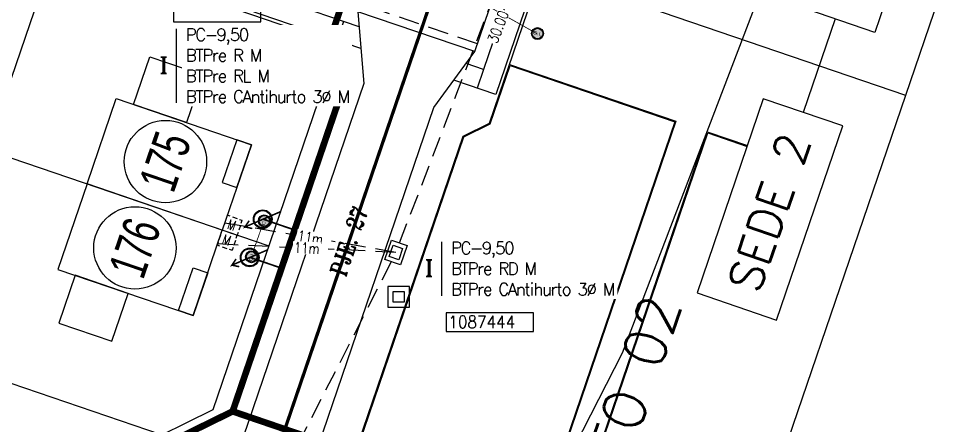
# Model space of a CAD drawing. Extents: x 0 to 336586, y 0 to 6284468.
# Drawn here: x 335235.4 to 335291.8, y 6277654.4 to 6277679.1 of the extents above; entities that cross this region are included whole.
import ezdxf
from ezdxf.enums import TextEntityAlignment as Align

# ---------------------------------------------------------------- set-up
doc = ezdxf.new("R2010")
doc.units = 0
doc.header["$LTSCALE"] = 5
for name, pattern in [('DASHDOTX2', [2, 1, -0.5, 0, -0.5]), ('DASHED', [0.75, 0.5, -0.25]), ('HIDDEN', [0.375, 0.25, -0.125])]:
    doc.linetypes.add(name, pattern=pattern)
for name, color, linetype in [('ACOM-P', 251, 'DASHED'), ('CALLES-URBANAS', 6, 'Continuous'), ('COTAS', 11, 'Continuous'), ('EQUIPOS', 240, 'Continuous'), ('EQUIPOS_P', 240, 'Continuous'), ('ESTRUCTURAS', 42, 'Continuous'), ('ESTRUCTURAS_P', 42, 'Continuous'), ('GRILLA', 254, 'Continuous'), ('LBT_A_P', 100, 'DASHED'), ('LINEA-EDIFICACION-URBANA', 21, 'Continuous'), ('MUROS', 8, 'Continuous'), ('Numero', 42, 'Continuous'), ('PLANTA', 6, 'Continuous'), ('POSTES_P', 41, 'Continuous'), ('Prosan Agua Potable D. Arranque', 1, 'Continuous'), ('Prosan Agua Potable D. MAP', 5, 'Continuous'), ('Prosan Agua Potable P. Cañeria Proyectada', 1, 'Continuous'), ('Prosan Alcantarillado D. Union Domiciliaria', 4, 'Continuous'), ('Prosan Alcantarillado P. Colector Proyectado', 1, 'Continuous'), ('Prosan General Deslindes', 8, 'DASHDOTX2'), ('Prosan General Sede Social', 8, 'Continuous'), ('Prosan General Textos', 8, 'Continuous'), ('Prosan Pavimentación Solera Rebajada Proyectada', 8, 'HIDDEN'), ('Prosan Pavimentación Vereda Proyectada', 8, 'Continuous'), ('PUNTO-DE-INTERES', 254, 'Continuous'), ('servicios', 6, 'Continuous'), ('TEXTO', 2, 'Continuous'), ('TEXTO-BT_P', 151, 'Continuous')]:
    doc.layers.add(name, color=color, linetype=linetype)
doc.styles.add('2mm', font='simplex.shx', dxfattribs={"width": 0.8, "height": 0.65})
doc.styles.add('ARIAL', font='arial.ttf', dxfattribs={"width": 0.82})
doc.styles.add('ROMANS', font='romans.shx', dxfattribs={"height": 1})
doc.styles.add('ROMANT', font='romant.shx', dxfattribs={"height": 2})
doc.styles.add('Swis-50', font='swissc.ttf', dxfattribs={"width": 0.85})
doc.dimstyles.new('ACOMETIDA 500', dxfattribs={"dimtxt": 0.65, "dimasz": 1.8, "dimexe": 1.25, "dimexo": 0.625, "dimtad": 0, "dimdec": 0, "dimtxsty": '2mm', "dimblk": 'NONE', "dimcen": 2.5, "dimse1": 1, "dimse2": 1, "dimclrd": 256, "dimclrt": 2, "dimadec": 0, "dimazin": 0, "dimtfac": 1, "dimtdec": 0, "dimtmove": 0, "dimatfit": 3, "dimldrblk": 'NONE', "dimfxl": 1, "dimtfill": 1, "dimlwd": -1, "dimarcsym": 2})
doc.dimstyles.new('GRILLA X 500', dxfattribs={"dimtxt": 0.5, "dimasz": 1.8, "dimexe": 1.25, "dimexo": 0.625, "dimtad": 0, "dimdec": 0, "dimtxsty": 'ROMANS', "dimblk": 'NONE', "dimcen": 2.5, "dimse1": 1, "dimse2": 1, "dimsd1": 1, "dimsd2": 1, "dimclrd": 256, "dimclrt": 256, "dimadec": 0, "dimazin": 0, "dimtfac": 1, "dimtdec": 0, "dimtmove": 0, "dimatfit": 3, "dimldrblk": 'NONE', "dimfxlon": 1, "dimtfill": 1, "dimlwd": -1, "dimarcsym": 2})
doc.dimstyles.new('GRILLA Y 500', dxfattribs={"dimtxt": 0.5, "dimasz": 1.8, "dimexe": 1.25, "dimexo": 0.625, "dimtad": 0, "dimdec": 0, "dimtxsty": 'ROMANS', "dimblk": 'NONE', "dimcen": 2.5, "dimse1": 1, "dimse2": 1, "dimsd1": 1, "dimsd2": 1, "dimclrd": 256, "dimclrt": 256, "dimadec": 0, "dimazin": 0, "dimtfac": 1, "dimtdec": 0, "dimtmove": 0, "dimatfit": 3, "dimldrblk": 'NONE', "dimfxlon": 1, "dimtfill": 1, "dimlwd": -1, "dimarcsym": 2})
doc.dimstyles.new('VANO 500', dxfattribs={"dimtxt": 0.65, "dimasz": 1.8, "dimexe": 0, "dimexo": 8, "dimgap": 1.2, "dimtad": 0, "dimdec": 0, "dimzin": 0, "dimdsep": 46, "dimtxsty": '2mm', "dimblk": 'NONE', "dimcen": 0, "dimse1": 1, "dimse2": 1, "dimsd1": 1, "dimsd2": 1, "dimclrd": 7, "dimclrt": 2, "dimadec": 0, "dimazin": 0, "dimtfac": 1, "dimtdec": 0, "dimtofl": 0, "dimtmove": 0, "dimatfit": 3, "dimldrblk": 'NONE', "dimfxl": 1, "dimtfill": 1, "dimtolj": 1, "dimtzin": 0, "dimlwd": 25, "dimarcsym": 0})

# ---------------------------------------------------------------- blocks, each defined once
blk = doc.blocks.new('A$C461B3DCE')
at = {"layer": 'Prosan Agua Potable D. MAP', "ltscale": 2}
h = blk.add_hatch(color=4, dxfattribs=at)
h.dxf.hatch_style = 1
edge = h.paths.add_edge_path()
edge.add_line((0.7710314885518511, 0.5448670548734738), (0.7504819952160025, 0.5306253450311521))
edge.add_arc((0.5218886427903211, 0.3768014163459124), 0.2755298927691394, 393.9372072948622, 430.8894317799293)
edge.add_arc((0.5219586611189867, 0.376749035538496), 0.2755564759331746, 70.90675392884668, 215.492820778389)
edge.add_line((0.2976038094080948, 0.2167606861423788), (0.2770543160722461, 0.2025189763000571))
edge.add_arc((0.5218886427903213, 0.3768014163459125), 0.3005298927691393, 70.88943177992928, 215.4447158899646, ccw=False)
edge.add_arc((0.5218886427903213, 0.3768014163459125), 0.3005298927691391, 394.0026343322039, 430.88943177992934, ccw=False)
h = blk.add_hatch(color=4, dxfattribs=at)
h.dxf.hatch_style = 1
edge = h.paths.add_edge_path()
edge.add_line((0.7622593604771488, 0.557190258923689), (0.7420747884321109, 0.5424359027211417))
edge.add_arc((0.521888642790321, 0.3768014163459126), 0.2755298927691394, 0, 36.95222448506712, ccw=False)
edge.add_arc((0.5218620722195667, 0.376884724929531), 0.2755564759331746, 215.3966110015403, 359.98267785108266, ccw=False)
edge.add_line((0.2972388881172841, 0.2172733325026044), (0.2770543160722462, 0.2025189763000571))
edge.add_arc((0.5218886427903211, 0.3768014163459128), 0.3005298927691393, 215.4447158899647, 360)
edge.add_arc((0.5218886427903211, 0.3768014163459128), 0.3005298927691391, 0, 36.88679744772544)
at = {"layer": 'Prosan Agua Potable D. MAP', "color": 4, "ltscale": 2, "const_width": 0.05}
blk.add_lwpolyline([(9.38084215e-08, 1.08246816e-07), (1.023286459401971, 0.7479937492063158), (0.9377070762315523, 0.5236589383472321), (1.023286459402515, 0.7479937492077511), (0.7832410503892931, 0.7426890532315298)], dxfattribs=at)
at = {"layer": 'Prosan Agua Potable D. MAP', "color": 4, "ltscale": 2}
for radius in [0.3005298927691391, 0.2755298927691391]:
    blk.add_circle((0.5218886427903211, 0.3768014163459128), radius, dxfattribs=at)
blk = doc.blocks.new('agua potable')
at = {"layer": 'Prosan Agua Potable D. Arranque', "color": 4, "const_width": 0.1, "elevation": -499.8090000015339}
for points in [[(335739.8508330226, 6282344.62889233), (335741.764156718, 6282343.975733235)], [(335739.0598011076, 6282342.311692563), (335740.9731248019, 6282341.658533463)]]:
    blk.add_lwpolyline(points, dxfattribs=at)
at = {"layer": 'Prosan Agua Potable P. Cañeria Proyectada', "color": 4, "const_width": 0.4}
blk.add_lwpolyline([(335747.4637905316, 6282365.934244132), (335744.1854268626, 6282356.330809188, 0.2278958204569858), (335744.4290926062, 6282354.29577873, -0.242429595698331), (335744.6110636105, 6282352.31528549, -36.29643723246441)], format="xyb", dxfattribs=at)
for points in [[(335738.0068775304, 6282332.969392913), (335744.6883167827, 6282352.541586135)], [(335738.0068775304, 6282332.969392913), (335744.3475947898, 6282330.804836458), (335746.5291713286, 6282326.361783024), (335743.3994931345, 6282317.193898081), (335730.4341459042, 6282321.619931428), (335733.5638240983, 6282330.787816373), (335738.0068775304, 6282332.969392913)]]:
    blk.add_lwpolyline(points, dxfattribs=at)
at = {"layer": 'Prosan Agua Potable D. MAP', "color": 4, "ltscale": 20}
for p, xscale, yscale, zscale, rotation in [((335740.948617199, 6282345.100502985, -499.8090000015339), 1.885254132813039, 1.885254132813039, 1.885254132813039, 167.0827137323544), ((335740.1575852842, 6282342.783303213, -499.8090000015339), 1.885254132813042, 1.885254132813042, 1.885254132813042, 167.0827137463284)]:
    blk.add_blockref('A$C461B3DCE', p, dxfattribs=dict(at, xscale=xscale, yscale=yscale, zscale=zscale, rotation=rotation))
blk = doc.blocks.new('UD')
at = {"layer": 'Prosan Alcantarillado D. Union Domiciliaria', "true_color": 0x57ffab}
h = blk.add_hatch(color=101, dxfattribs=at)
edge = h.paths.add_edge_path()
edge.add_arc((6.984919e-10, 0), 0.3200000000000001, 0, 360)
at = {"layer": 'Prosan Alcantarillado D. Union Domiciliaria', "color": 7}
for radius in [0.36, 0.3200000000000001]:
    blk.add_circle((6.984919e-10, 0), radius, dxfattribs=at)
at = {"layer": 'Prosan Alcantarillado D. Union Domiciliaria', "color": 7, "ltscale": 10, "style": 'ARIAL', "oblique": 359.9999998988733, "width": 1.199999998176862}
blk.add_text('C.I.', height=0.2121039574924962, dxfattribs=at).set_placement((0, 0), align=Align.MIDDLE_CENTER)
blk = doc.blocks.new('ALCANTARILLADO')
at = {"layer": 'Prosan Alcantarillado D. Union Domiciliaria', "color": 5, "ltscale": 20, "const_width": 0.05}
for points in [[(-27.82523705399217, -293.1041800209787), (-33.80812486827926, -289.7366540952353)], [(-45.06743838090915, -306.2804776451085), (-44.53562392953609, -304.776775760809)]]:
    blk.add_lwpolyline(points, dxfattribs=at)
at = {"layer": 'Prosan Alcantarillado P. Colector Proyectado', "color": 5, "const_width": 0.2}
blk.add_lwpolyline([(-34.03681278684962, -290.3988504831214), (-44.47177418404317, -320.9663783845026)], dxfattribs=at)
at = {"layer": 'Prosan Alcantarillado D. Union Domiciliaria', "color": 5, "ltscale": 20}
for p, rotation in [((-27.81805053788412, -293.083128284663), 343.655956915462), ((-44.3978536679133, -304.4441808827687), 73.54639533869805), ((-45.16940436613368, -306.6257354302797), 73.54639533869805)]:
    blk.add_blockref('UD', p, dxfattribs=dict(at, rotation=rotation))
blk = doc.blocks.new('A$C12F70A7C')
at = {"layer": 'MUROS'}
for points in [[(0, -8.672000000951812), (-5.476999999998952, -8.672000000951812), (-5.476999999998952, 0), (0, 0)], [(-2.738500000006752, 0), (-5.476999999998952, 0), (-5.476999999998952, -0.9399999999441206), (-2.738500000006752, -0.9399999999441206)], [(0, -8.672000000951812), (5.4769999999844, -8.672000000951812), (5.4769999999844, 0), (0, 0)], [(2.7384999999922, 0), (5.4769999999844, 0), (5.4769999999844, -0.9399999999441206), (2.7384999999922, -0.9399999999441206)], [(-5.476999999998952, -7.557999999960883), (-8.53499999998894, -7.557999999960883), (-8.53499999998894, -4.169999999925493), (-5.476999999998952, -4.169999999925493)], [(5.4769999999844, -7.557999999960883), (8.534999999974389, -7.557999999960883), (8.534999999974389, -4.169999999925493), (5.4769999999844, -4.169999999925493)]]:
    blk.add_lwpolyline(points, close=True, dxfattribs=at)
blk = doc.blocks.new('PLANTA')
at = {"layer": 'CALLES-URBANAS', "flags": 128}
blk.add_lwpolyline([(335752.6961944177, 6282354.79671694), (335768.5103792626, 6282401.121807956, -0.4142135623730951), (335776.1270422894, 6282404.861653452), (335797.5159645338, 6282397.560030021)], format="xyb", dxfattribs=at)
for points in [[(335768.5103792626, 6282401.121807956), (335769.3147986162, 6282400.847200047), (335753.2260058629, 6282353.717689677), (335752.1702054612, 6282354.078112558)], [(335745.6757021496, 6282356.295167583), (335709.5708773191, 6282368.620418567)], [(335745.5983765908, 6282357.219727896), (335745.9622615734, 6282352.868855832), (335738.6561667714, 6282331.466835431), (335733.8957523795, 6282329.129431996), (335731.1544284139, 6282321.099167809), (335742.5109369369, 6282317.222350277), (335745.2522609025, 6282325.252614465), (335742.9148574676, 6282330.013028856), (335750.2209522696, 6282351.415049258), (335752.6961944177, 6282354.79671694)], [(335753.2260058629, 6282353.717689677), (335752.8383241098, 6282352.582038825)]]:
    blk.add_lwpolyline(points, dxfattribs=at)
at = {"layer": 'LINEA-EDIFICACION-URBANA', "ltscale": 0.2}
for p, q in [((335727.2641532146, 6282361.101065062), (335710.5292242062, 6282312.078803271)), ((335740.2145531966, 6282342.996351165), (335705.9462887285, 6282354.694648064)), ((335733.6958642213, 6282331.537879396), (335704.0975131996, 6282341.641988938))]:
    blk.add_line(p, q, dxfattribs=at)
for points in [[(335793.9491029232, 6282396.400172804), (335759.4615803044, 6282295.374565735), (335731.070308997, 6282305.066609561), (335735.2540412491, 6282317.322175009), (335743.9133789979, 6282314.366101642), (335747.6826994505, 6282325.4077149), (335745.3452960156, 6282330.168129291), (335752.0018921857, 6282349.667548735), (335753.5886969829, 6282350.446683213), (335770.9374554338, 6282401.267058853), (335774.5279848182, 6282403.030038927), (335793.9491029232, 6282396.400172804)], [(335741.7215307196, 6282356.165691267), (335712.8067757098, 6282366.036438856), (335709.2162463256, 6282364.273458783), (335702.5596501554, 6282344.774039339), (335704.8970535902, 6282340.013624948), (335701.1277331377, 6282328.97201169), (335693.3201335281, 6282331.637323743), (335689.136401276, 6282319.381758295), (335731.070308997, 6282305.066609561), (335735.2540412491, 6282317.322175009), (335728.2981797789, 6282319.696725748), (335732.0675002315, 6282330.738339005), (335736.8279146234, 6282333.07574244), (335743.4845107935, 6282352.575161883), (335741.7215307196, 6282356.165691267)]]:
    blk.add_lwpolyline(points, dxfattribs=at)
at = {"layer": 'LINEA-EDIFICACION-URBANA', "flags": 128}
blk.add_lwpolyline([(335794.4069685654, 6282396.191036206), (335793.7771226211, 6282396.670214977), (335774.5141981128, 6282403.246077909), (335770.7749441318, 6282401.41007281), (335753.9739749621, 6282352.194357072), (335751.4276328168, 6282353.063612252)], dxfattribs=at)
at = {"layer": 'Prosan General Deslindes', "ltscale": 5}
blk.add_lwpolyline([(335756.7477951248, 6282359.700749128), (335778.8464991503, 6282352.156824603)], dxfattribs=at)
at = {"layer": 'Prosan General Sede Social'}
for points in [[(335772.1500602801, 6282357.612803566), (335775.4938154005, 6282367.407792168), (335780.3203315228, 6282365.760144717), (335776.9765764024, 6282355.965156116)], [(335770.2116515146, 6282351.934549305), (335766.1894533262, 6282340.152171712), (335771.0159694485, 6282338.504524262), (335775.038167637, 6282350.286901854)]]:
    blk.add_lwpolyline(points, close=True, dxfattribs=at)
at = {"layer": 'Prosan Pavimentación Solera Rebajada Proyectada', "linetype": 'Continuous', "flags": 128}
blk.add_lwpolyline([(335752.6961944177, 6282354.79671694), (335745.5983765909, 6282357.219727896)], dxfattribs=at)
at = {"layer": 'Prosan Pavimentación Solera Rebajada Proyectada', "flags": 128}
blk.add_lwpolyline([(335752.8577284815, 6282355.269904794), (335745.7599106547, 6282357.692915752)], dxfattribs=at)
at = {"layer": 'Prosan Pavimentación Vereda Proyectada'}
for points in [[(335745.7848676444, 6282354.989905964), (335708.7573264964, 6282367.630148373)], [(335744.7293264394, 6282356.61823571), (335744.3416446862, 6282355.482584858)], [(335774.5633183412, 6282356.788979841), (335772.6249095757, 6282351.11072558)], [(335735.2378878428, 6282317.274856224), (335743.9445443771, 6282314.30262945), (335745.5061364758, 6282318.877060369), (335749.5992114226, 6282317.479790717), (335745.1623129884, 6282304.482615978), (335756.6134590825, 6282300.573491634), (335763.1071284469, 6282319.59564341), (335757.1922802576, 6282321.614819207), (335766.8358638657, 6282349.864134158), (335769.2262937254, 6282349.048103388)], [(335735.2540412491, 6282317.322175009), (335743.9133789979, 6282314.366101642), (335745.4749710966, 6282318.94053256), (335749.6626836145, 6282317.510956096), (335745.2257851804, 6282304.513781357), (335756.5822937034, 6282300.636963826), (335763.0436562549, 6282319.56447803), (335757.1288080657, 6282321.583653828), (335766.8046984866, 6282349.92760635), (335769.2424471318, 6282349.095422175)]]:
    blk.add_lwpolyline(points, dxfattribs=at)
for points in [[(335746.1211073518, 6282320.833283981), (335747.6826994505, 6282325.4077149), (335745.3452960154, 6282330.168129292), (335752.0018921857, 6282349.667548735), (335753.5886969829, 6282350.446683213), (335754.8093863594, 6282354.022494867), (335764.9119470661, 6282350.573742605), (335755.2360566452, 6282322.229790083), (335751.687147732, 6282323.441295561), (335750.3088198697, 6282319.403707517)], [(335746.1845795437, 6282320.86444936), (335747.7367091961, 6282325.411161576), (335745.3993057609, 6282330.171575968), (335752.0425200113, 6282349.631795246), (335753.6293248085, 6282350.410929725), (335754.8405517385, 6282353.959022675), (335764.8484748741, 6282350.542577226), (335755.204891266, 6282322.293262275), (335751.6559823527, 6282323.504767753), (335750.2776544905, 6282319.467179708)]]:
    blk.add_lwpolyline(points, close=True, dxfattribs=at)
at = {"layer": 'PUNTO-DE-INTERES', "color": 8}
for centre in [(335733.9285870676, 6282348.124953954), (335732.0775109573, 6282342.884767495)]:
    blk.add_circle(centre, 2.5, dxfattribs=at)
at = {"layer": 'PUNTO-DE-INTERES', "xscale": -1, "rotation": 251.1514259085046}
blk.add_blockref('A$C12F70A7C', (335737.3754260658, 6282343.965555547), dxfattribs=at)
blk.add_blockref('A$C12F70A7C', (335737.3754260658, 6282343.965555547), dxfattribs=at)
blk.add_blockref('A$C12F70A7C', (335737.3754260658, 6282343.965555547), dxfattribs=at)
at = {"layer": 'Prosan General Textos', "style": 'ROMANS'}
for s, height, p in [('SEDE 2', 1.999999999999999, (335770.5727676475, 6282345.041954085)), ('EQUIPAMIENTO 02', 2.499999999999999, (335759.3155286507, 6282325.812802485))]:
    blk.add_text(s, height=height, rotation=71.15142590634515, dxfattribs=at).set_placement(p, align=Align.MIDDLE_CENTER)
at = {"layer": 'PUNTO-DE-INTERES', "color": 8, "char_height": 2.25, "attachment_point": 5, "rotation": 71.15142590850466, "line_spacing_factor": 0.6, "style": 'Swis-50'}
for s, insert in [('\\fArial Narrow|b0|i0|c00|p39;\\H1x;\\W0.8;175', (335733.9174059492, 6282348.128770898)), ('\\fArial Narrow|b0|i0|c00|p39;\\H1x;\\W0.8;176', (335732.0722492544, 6282342.886563704))]:
    blk.add_mtext(s, dxfattribs=dict(at, insert=insert))
at = {"layer": 'TEXTO', "style": 'ROMANT', "width": 0.8}
blk.add_text('PJE. 27', height=1, rotation=71.1514259181971, dxfattribs=at).set_placement((335745.0708058735, 6282343.293005547), align=Align.MIDDLE_CENTER)
blk = doc.blocks.new('EM-BT_P')
at = {"layer": 'EQUIPOS'}
for p, q in [((-1.59583581811421, 0.990598165203636), (-1.59583581811421, 1.595838092819461)), ((-0.990595890498426, 1.595417830392476), (-1.59583581811421, 1.595417830392476)), ((-1.59583581811421, 0.4940551486930361), (-1.59583581811421, -0.4940706556385237)), ((-0.4940528739877835, 1.595417830392476), (0.4940729303437621, 1.595417830392476)), ((0.9906159468543903, 1.595417830392476), (1.595855874470174, 1.595417830392476)), ((1.595855874470174, 0.990598165203636), (1.595855874470174, 1.595838092819461)), ((1.595855874470174, 0.4940551486930361), (1.595855874470174, -0.4940706556385237)), ((-1.59583581811421, -0.9906136721491804), (-1.59583581811421, -1.595853599764949)), ((-0.990595890498426, -1.595433337337964), (-1.59583581811421, -1.595433337337964)), ((-0.4940528739877835, -1.595433337337964), (0.4940729303437621, -1.595433337337964)), ((0.9906159468543903, -1.595433337337964), (1.595855874470174, -1.595433337337964)), ((1.595855874470174, -0.9906136721491804), (1.595855874470174, -1.595853599764949))]:
    blk.add_line(p, q, dxfattribs=at)
at = {"layer": 'EQUIPOS', "style": 'ROMANS', "width": 0.8}
blk.add_text('M', height=1.98, dxfattribs=at).set_placement((-0.9147899827143248, -0.9896123134684556))
blk = doc.blocks.new('PC-11-5-R_P')
at = {"layer": 'POSTES_P'}
for points in [[(-0.9999657893680478, 1.250017720109184), (1.000034210631952, 1.250017720109184), (1.000034210631952, -1.249982279890816), (-0.9999657893680478, -1.249982279890816)], [(-0.6076441962093213, 0.7368020719475794), (0.607712617473112, 0.7368020719475794), (0.607712617473112, -0.7367666317292105), (-0.6076441962093213, -0.7367666317292105)]]:
    blk.add_lwpolyline(points, close=True, dxfattribs=at)
blk = doc.blocks.new('*D148')
at = {"layer": 'Defpoints', "color": 0, "linetype": 'HIDDEN', "ltscale": 0.25, "transparency": 16777216}
for p in [(335269.0401209786, 6277692.947743452), (335258.3213681129, 6277664.912162398), (335259.162227859, 6277664.590679215)]:
    blk.add_point(p, dxfattribs=at)
at = {"layer": 'COTAS', "color": 2, "linetype": 'HIDDEN', "ltscale": 0.25, "transparency": 16777216, "insert": (335264.5216042907, 6277678.608469742), "char_height": 0.65, "attachment_point": 5, "rotation": 69.07680701403098, "style": '2mm', "bg_fill": 3, "box_fill_scale": 1.1, "bg_fill_color": 256, "bg_fill_true_color": 13158600, "bg_fill_transparency": 0}
blk.add_mtext('\\A1;30.00', dxfattribs=at)
blk = doc.blocks.new('_None')
blk = doc.blocks.new('*D149')
at = {"layer": 'Defpoints', "color": 0, "linetype": 'HIDDEN', "ltscale": 0.25, "transparency": 16777216}
for p in [(335258.3213871638, 6277664.912165258), (335246.1952431113, 6277641.159820265), (335247.0122574852, 6277640.742714754)]:
    blk.add_point(p, dxfattribs=at)
at = {"layer": 'COTAS', "color": 2, "linetype": 'HIDDEN', "ltscale": 0.25, "transparency": 16777216, "insert": (335253.0753295124, 6277652.61888725), "char_height": 0.65, "attachment_point": 5, "rotation": 62.954593992743504, "style": '2mm', "bg_fill": 3, "box_fill_scale": 1.1, "bg_fill_color": 256, "bg_fill_true_color": 13158600, "bg_fill_transparency": 0}
blk.add_mtext('\\A1;27.00', dxfattribs=at)
blk = doc.blocks.new('*D379')
at = {"layer": 'ACOM-P', "ltscale": 0.5, "transparency": 16777216}
for p, q in [((335247.9357173269, 6277666.72202367), (335251.8541858547, 6277666.03916955)), ((335258.3213861184, 6277664.912159261), (335254.4029175907, 6277665.595013381))]:
    blk.add_line(p, q, dxfattribs=at)
at = {"layer": 'Defpoints', "color": 0, "ltscale": 0.5, "transparency": 16777216}
for p in [(335247.9357183719, 6277666.722029665), (335258.3213861184, 6277664.912159261), (335258.3213871634, 6277664.912165257)]:
    blk.add_point(p, dxfattribs=at)
at = {"layer": 'ACOM-P', "color": 2, "ltscale": 0.5, "transparency": 16777216, "insert": (335253.1285517226, 6277665.817091466), "char_height": 0.65, "attachment_point": 5, "rotation": 350.1145893664545, "style": '2mm', "bg_fill": 3, "box_fill_scale": 1.1, "bg_fill_color": 256, "bg_fill_true_color": 13158600, "bg_fill_transparency": 0}
blk.add_mtext('11m', dxfattribs=at)
blk = doc.blocks.new('*D380')
at = {"layer": 'ACOM-P', "ltscale": 0.5, "transparency": 16777216}
for p, q in [((335247.5010789271, 6277665.448823868), (335251.619240211, 6277665.244572535)), ((335258.3213681132, 6277664.912162398), (335254.2032068293, 6277665.116413731))]:
    blk.add_line(p, q, dxfattribs=at)
at = {"layer": 'Defpoints', "color": 0, "ltscale": 0.5, "transparency": 16777216}
for p in [(335247.5010789271, 6277665.448823868), (335247.5010789271, 6277665.448823868), (335258.3213681132, 6277664.912162398)]:
    blk.add_point(p, dxfattribs=at)
at = {"layer": 'ACOM-P', "color": 2, "ltscale": 0.5, "transparency": 16777216, "insert": (335252.9112235201, 6277665.180493133), "char_height": 0.65, "attachment_point": 5, "rotation": 357.16058777410615, "style": '2mm', "bg_fill": 3, "box_fill_scale": 1.1, "bg_fill_color": 256, "bg_fill_true_color": 13158600, "bg_fill_transparency": 0}
blk.add_mtext('11m', dxfattribs=at)
blk = doc.blocks.new('CA 3Ø-P')
at = {"layer": 'ESTRUCTURAS'}
for points in [[(-1.307126184576191, -1.266878571361303), (1.346075665089302, -1.266878571361303), (1.346075665089302, 1.246819127351046), (-1.307126184576191, 1.246819127351046)], [(-0.676001158892177, -0.6099489843472838), (0.7149506394052878, -0.6099489843472838), (0.7149506394052878, 0.5898895403370261), (-0.676001158892177, 0.5898895403370261)]]:
    blk.add_lwpolyline(points, close=True, dxfattribs=at)
blk = doc.blocks.new('*D434')
at = {"layer": 'Defpoints', "color": 0, "ltscale": 0.5, "transparency": 16777216}
for p in [(335292.711083103, 6278000), (335274.7657512065, 6277998.486549078), (0, 0)]:
    blk.add_point(p, dxfattribs=at)
at = {"layer": 'GRILLA', "ltscale": 0.5, "transparency": 16777216, "insert": (335269.8550369208, 6277998.486549078), "char_height": 1, "attachment_point": 5, "style": 'ROMANS', "bg_fill": 3, "box_fill_scale": 1.1, "bg_fill_color": 256, "bg_fill_true_color": 13158600, "bg_fill_transparency": 0}
blk.add_mtext('Y-6278000', dxfattribs=at)
blk = doc.blocks.new('*D439')
at = {"layer": 'Defpoints', "color": 0, "ltscale": 0.5, "transparency": 16777216}
for p in [(335301.7893708139, 6277932.198101984), (335300, 6277899.167990658), (0, 0)]:
    blk.add_point(p, dxfattribs=at)
at = {"layer": 'GRILLA', "ltscale": 0.5, "transparency": 16777216, "insert": (335301.7893708129, 6277936.632625794), "char_height": 1, "attachment_point": 5, "rotation": 90, "style": 'ROMANS', "bg_fill": 3, "box_fill_scale": 1.1, "bg_fill_color": 256, "bg_fill_true_color": 13158600, "bg_fill_transparency": 0}
blk.add_mtext('X-335300', dxfattribs=at)
blk = doc.blocks.new('*D440')
at = {"layer": 'Defpoints', "color": 0, "ltscale": 0.5, "transparency": 16777216}
for p in [(335402.3497128253, 6277986.733224559), (335398.5975279866, 6277900), (0, 0)]:
    blk.add_point(p, dxfattribs=at)
at = {"layer": 'GRILLA', "ltscale": 0.5, "transparency": 16777216, "insert": (335402.3497128243, 6277991.143938844), "char_height": 1, "attachment_point": 5, "rotation": 90, "style": 'ROMANS', "bg_fill": 3, "box_fill_scale": 1.1, "bg_fill_color": 256, "bg_fill_true_color": 13158600, "bg_fill_transparency": 0}
blk.add_mtext('X-335399', dxfattribs=at)

msp = doc.modelspace()

# ---------------------------------------------------------------- linework, layer by layer
at = {"layer": 'LBT_A_P', "ltscale": 0.5}
for points in [[(335258.5447152564, 6277665.496341081), (335268.8614430844, 6277692.480400035)], [(335258.0342540781, 6277664.349770802), (335246.4823571013, 6277641.722211772)]]:
    msp.add_lwpolyline(points, dxfattribs=at)
at = {"layer": 'TEXTO-BT_P', "ltscale": 0.5}
msp.add_lwpolyline([(335244.9888875975, 6277678.488859148), (335244.9888875975, 6277673.992614709)], dxfattribs=at)

# ---------------------------------------------------------------- block references
at = {"layer": 'EQUIPOS_P', "ltscale": 5, "xscale": 0.3, "yscale": 0.3, "zscale": 0.3, "rotation": 341.1514259146094}
for p in [(335248.3887972002, 6277666.56736276), (335248.0794977745, 6277665.661320231)]:
    msp.add_blockref('EM-BT_P', p, dxfattribs=at)
at = {"layer": 'PLANTA'}
msp.add_blockref('PLANTA', (-489.5943777723587, -4677.696606804617), dxfattribs=at)
at = {"layer": 'POSTES_P', "ltscale": 5, "xscale": 0.5, "yscale": 0.5, "zscale": 0.5, "rotation": 341.1514258534449}
msp.add_blockref('PC-11-5-R_P', (335258.3213681132, 6277664.912162398), dxfattribs=at)
at = {"layer": 'servicios', "color": 1}
msp.add_blockref('ALCANTARILLADO', (335294.7307215866, 6277971.279013176), dxfattribs=at)
at = {"layer": 'servicios'}
msp.add_blockref('agua potable', (-489.5943777723587, -4677.696606804617), dxfattribs=at)

# ---------------------------------------------------------------- texts
at = {"layer": 'TEXTO-BT_P', "ltscale": 0.5, "style": 'ROMANT'}
msp.add_text('I', height=0.9999999975, dxfattribs=at).set_placement((335244.2331088553, 6277676.273120097), align=Align.MIDDLE_CENTER)

# ---------------------------------------------------------------- next in the draw order: texts
at = {"layer": 'TEXTO-BT_P', "ltscale": 0.5, "insert": (335245.5622938653, 6277676.250515466), "char_height": 0.7499999981250001, "attachment_point": 4, "style": 'ROMANS', "bg_fill": 3, "box_fill_scale": 1.3, "bg_fill_color": 256, "bg_fill_transparency": 0}
msp.add_mtext('{\\T0.8;PC-9,50\\PBTPre R M\\PBTPre RL M\\PBTPre CAntihurto 3Ø M}', dxfattribs=at)

# ---------------------------------------------------------------- next in the draw order: dimensions: what is measured, and where the dimension line sits
at = {"layer": 'COTAS', "linetype": 'HIDDEN', "ltscale": 0.25}
dim = msp.add_aligned_dim(p1=(335269.0401209787, 6277692.947743452), p2=(335258.3213681132, 6277664.912162398), distance=0.9002202779794931, dimstyle='VANO 500', override={"dimpost": '.00', "dimsah": 1}, dxfattribs=at)
dim.commit()
dim.dimension.update_dxf_attribs({"geometry": '*D148', "text_midpoint": (335264.5216042907, 6277678.608469742)})

# ---------------------------------------------------------------- next in the draw order: linework, layer by layer
at = {"layer": 'TEXTO-BT_P', "ltscale": 0.5}
msp.add_lwpolyline([(335261.0875609581, 6277665.564363416), (335261.0875609581, 6277662.29191995)], dxfattribs=at)

# ---------------------------------------------------------------- next in the draw order: texts
at = {"layer": 'TEXTO-BT_P', "ltscale": 0.5, "style": 'ROMANT'}
msp.add_text('I', height=0.9999999975, dxfattribs=at).set_placement((335260.3317822159, 6277663.957117459), align=Align.MIDDLE_CENTER)
at = {"layer": 'TEXTO-BT_P', "ltscale": 0.5, "insert": (335261.660967226, 6277663.934512828), "char_height": 0.7499999981250001, "attachment_point": 4, "style": 'ROMANS', "bg_fill": 3, "box_fill_scale": 1.3, "bg_fill_color": 256, "bg_fill_transparency": 0}
msp.add_mtext('{\\T0.8;PC-9,50\\PBTPre RD M\\PBTPre CAntihurto 3Ø M}', dxfattribs=at)

# ---------------------------------------------------------------- next in the draw order: dimensions: what is measured, and where the dimension line sits
at = {"layer": 'COTAS', "linetype": 'HIDDEN', "ltscale": 0.25}
dim = msp.add_aligned_dim(p1=(335258.3213871636, 6277664.912165257), p2=(335246.1952431114, 6277641.159820264), distance=0.91732736433229, dimstyle='VANO 500', override={"dimpost": '.00', "dimsah": 1}, dxfattribs=at)
dim.commit()
dim.dimension.update_dxf_attribs({"geometry": '*D149', "text_midpoint": (335253.0753295124, 6277652.61888725)})

# ---------------------------------------------------------------- next in the draw order: linework, layer by layer
at = {"layer": 'COTAS', "ltscale": 0.5}
msp.add_lwpolyline([(335362.2680615917, 6277936.380582445), (335369.7928430812, 6277920.833926625), (335359.8919790454, 6277891.789439952), (335351.9786050512, 6277868.575269205), (335343.573063876, 6277843.962567884), (335335.1702238407, 6277819.357830206), (335327.74034556, 6277797.592977937), (335320.3098454535, 6277775.826304492), (335313.2028161917, 6277755.003915701), (335305.33604002, 6277731.955675586), (335292.1667365858, 6277714.263585042), (335283.1480098616, 6277687.844687042), (335272.0458240549, 6277658.806156371), (335259.5549396134, 6277634.339372378)], dxfattribs=at)

# ---------------------------------------------------------------- next in the draw order: block references
at = {"layer": 'ESTRUCTURAS_P', "xscale": 0.5, "yscale": 0.5, "zscale": 0.5}
msp.add_blockref('CA 3Ø-P', (335258.47426416, 6277662.229607249), dxfattribs=at)

# ---------------------------------------------------------------- next in the draw order: dimensions: what is measured, and where the dimension line sits
at = {"layer": 'ACOM-P', "ltscale": 0.5}
dim = msp.add_aligned_dim(p1=(335247.9357183719, 6277666.722029665), p2=(335258.3213871636, 6277664.912165257), distance=-6.08626883847074e-06, dimstyle='ACOMETIDA 500', override={"dimpost": 'm', "dimsah": 1}, dxfattribs=at)
dim.commit()
dim.dimension.update_dxf_attribs({"geometry": '*D379', "text_midpoint": (335253.1285517226, 6277665.817091466)})

# ---------------------------------------------------------------- next in the draw order: dimensions: what is measured, and where the dimension line sits
dim = msp.add_aligned_dim(p1=(335258.3213681132, 6277664.912162398), p2=(335247.501078927, 6277665.448823868), distance=-2.883450855587084e-12, dimstyle='ACOMETIDA 500', override={"dimpost": 'm', "dimsah": 1}, dxfattribs=at)
dim.commit()
dim.dimension.update_dxf_attribs({"geometry": '*D380', "text_midpoint": (335252.9112235201, 6277665.180493133)})

# ---------------------------------------------------------------- next in the draw order: dimensions: what is measured, and where the dimension line sits
at = {"layer": 'GRILLA', "ltscale": 0.5}
dim = msp.add_ordinate_dim(feature_location=(335292.711083103, 6278000), offset=(-17.94533189648064, -1.5134509224444628), dtype=0, origin=(0, 0), dimstyle='GRILLA Y 500', override={"dimpost": 'Y-<>', "dimsah": 1}, dxfattribs=at)
dim.commit()
dim.dimension.update_dxf_attribs({"geometry": '*D434', "text_midpoint": (335269.8550369208, 6277998.486549078)})

# ---------------------------------------------------------------- next in the draw order: dimensions: what is measured, and where the dimension line sits
dim = msp.add_ordinate_dim(feature_location=(335300, 6277899.167990658), offset=(1.7893708138726652, 33.03011132590473), dtype=1, origin=(0, 0), dimstyle='GRILLA X 500', override={"dimpost": 'X-<>', "dimsah": 1}, dxfattribs=at)
dim.commit()
dim.dimension.update_dxf_attribs({"geometry": '*D439', "text_midpoint": (335301.7893708129, 6277936.632625794)})

# ---------------------------------------------------------------- next in the draw order: dimensions: what is measured, and where the dimension line sits
dim = msp.add_ordinate_dim(feature_location=(335398.5975279866, 6277900), offset=(3.7521848386968486, 86.733224558644), dtype=1, origin=(0, 0), dimstyle='GRILLA X 500', override={"dimpost": 'X-<>', "dimsah": 1}, dxfattribs=at)
dim.commit()
dim.dimension.update_dxf_attribs({"geometry": '*D440', "text_midpoint": (335402.3497128243, 6277991.143938844)})

# ---------------------------------------------------------------- next in the draw order: linework, layer by layer
at = {"layer": 'Numero'}
for points in [[(335244.8184918485, 6277678.908333783), (335250.1236546625, 6277678.908333783), (335250.1236546625, 6277680.041494665), (335244.8184918485, 6277680.041494665)], [(335261.3655016035, 6277660.111554109), (335266.6706644174, 6277660.111554109), (335266.6706644174, 6277661.24471499), (335261.3655016035, 6277661.24471499)]]:
    msp.add_lwpolyline(points, close=True, dxfattribs=at)

# ---------------------------------------------------------------- next in the draw order: texts
at = {"layer": 'Numero', "style": 'ROMANS', "width": 0.9}
msp.add_text('1087444', height=0.75, dxfattribs=at).set_placement((335261.50492507, 6277660.324904467))

doc.saveas('drawing.dxf')
